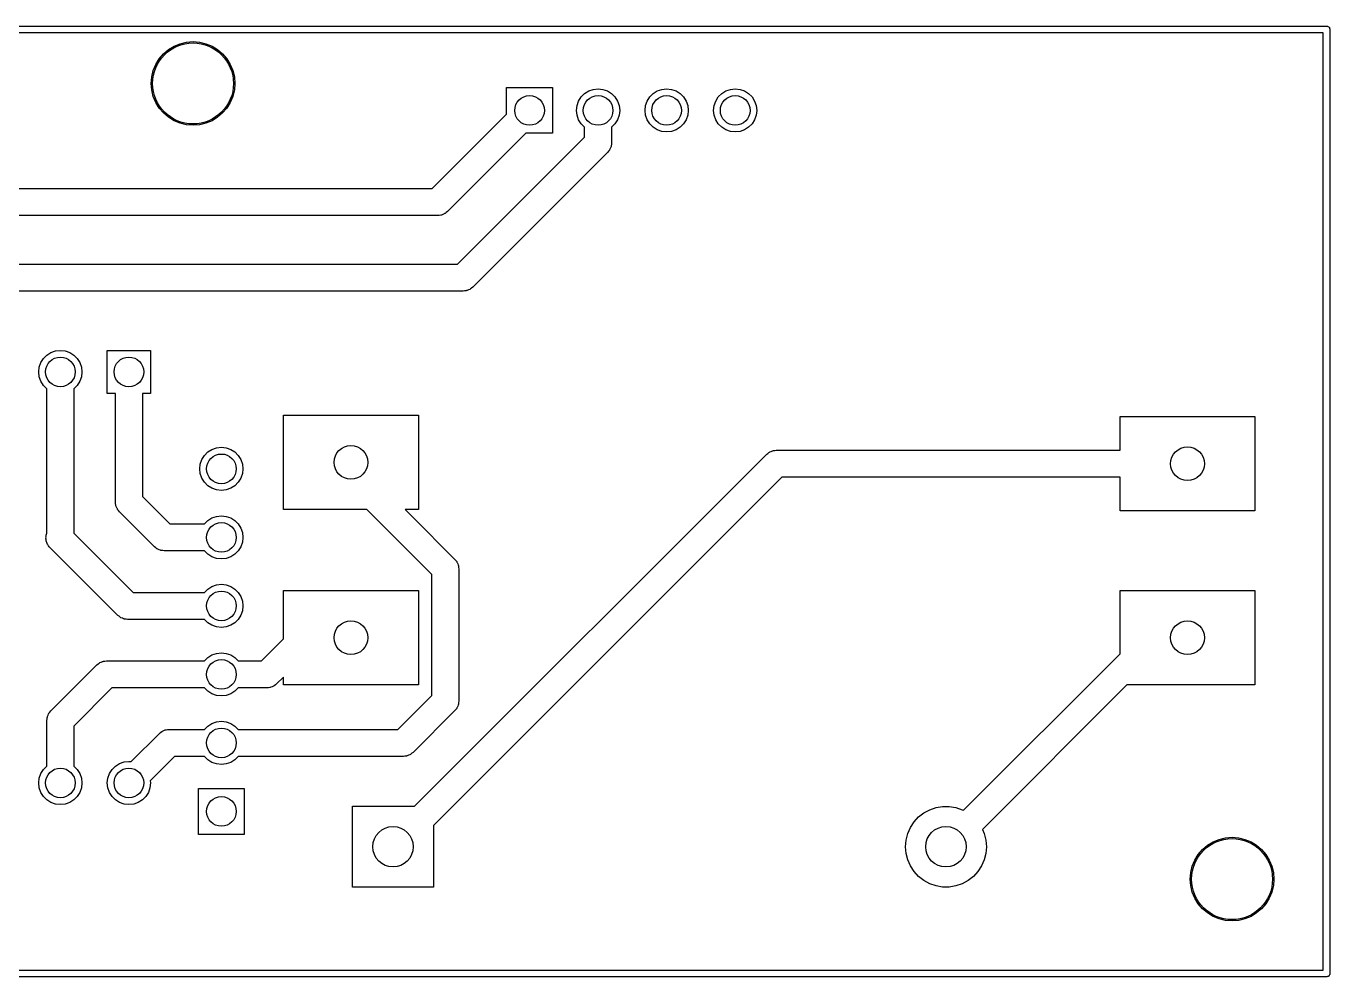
# Model space of a CAD drawing. Extents: x -0.1 to 84.1, y -0.1 to 35.1.
# Drawn here: x 35.81 to 84.13, y -0.13 to 35.13 of the extents above; entities that cross this region are included whole.
import ezdxf

# ---------------------------------------------------------------- set-up
doc = ezdxf.new("R2010")
doc.units = 0
doc.layers.add('BLACK', color=7, linetype='CONTINUOUS')

msp = doc.modelspace()

# ---------------------------------------------------------------- linework, layer by layer
at = {"layer": 'BLACK', "linetype": 'CONTINUOUS'}
for p, q in [((0, 35.127), (84, 35.127)), ((83.873, 34.873), (0.127, 34.873)), ((83.873, 0.127), (83.873, 34.873)), ((84, 35.127), (84.0358, 35.1219)), ((84.0358, 35.1219), (84.0436, 35.1168)), ((84.0436, 35.1168), (84.0528, 35.1155)), ((84.0528, 35.1155), (84.0732, 35.0978)), ((84.0732, 35.0978), (84.096, 35.0832)), ((84.096, 35.0832), (84.0998, 35.0747)), ((84.0998, 35.0747), (84.1068, 35.0687)), ((84.1068, 35.0687), (84.1145, 35.0427)), ((84.1145, 35.0427), (84.1257, 35.0181)), ((84.1257, 35.0181), (84.1244, 35.0089)), ((84.1244, 35.0089), (84.127, 35)), ((84.127, 35), (84.127, 0)), ((41.0889, 34.254), (41.2963, 34.3811)), ((41.2963, 34.3811), (41.521, 34.4741)), ((41.521, 34.4741), (41.7575, 34.5309)), ((41.7575, 34.5309), (42, 34.55)), ((42, 34.55), (42.2425, 34.5309)), ((42.2425, 34.5309), (42.479, 34.4741)), ((42.479, 34.4741), (42.7037, 34.3811)), ((42.7037, 34.3811), (42.9111, 34.254)), ((40.6189, 33.7037), (40.746, 33.9111)), ((40.746, 33.9111), (40.904, 34.096)), ((40.904, 34.096), (41.0889, 34.254)), ((42.9111, 34.254), (43.096, 34.096)), ((43.096, 34.096), (43.254, 33.9111)), ((43.254, 33.9111), (43.3811, 33.7037)), ((40.4691, 33.2425), (40.5259, 33.479)), ((40.5259, 33.479), (40.6189, 33.7037)), ((43.3811, 33.7037), (43.4741, 33.479)), ((43.4741, 33.479), (43.5309, 33.2425)), ((40.45, 33), (40.4691, 33.2425)), ((40.4691, 32.7575), (40.45, 33)), ((43.5309, 33.2425), (43.55, 33)), ((43.55, 33), (43.5309, 32.7575)), ((40.5259, 32.521), (40.4691, 32.7575)), ((40.6189, 32.2963), (40.5259, 32.521)), ((43.4741, 32.521), (43.3811, 32.2963)), ((43.5309, 32.7575), (43.4741, 32.521)), ((53.62, 31.8571), (53.62, 32.85)), ((53.62, 32.85), (55.32, 32.85)), ((55.32, 32.85), (55.32, 31.15)), ((56.2892, 32.3471), (56.3845, 32.4988)), ((56.3845, 32.4988), (56.5112, 32.6255)), ((56.5112, 32.6255), (56.6629, 32.7208)), ((56.6629, 32.7208), (56.832, 32.7799)), ((56.832, 32.7799), (57.01, 32.8)), ((57.01, 32.8), (57.188, 32.7799)), ((57.188, 32.7799), (57.3571, 32.7208)), ((57.3571, 32.7208), (57.5088, 32.6255)), ((57.5088, 32.6255), (57.6355, 32.4988)), ((57.6355, 32.4988), (57.7308, 32.3471)), ((58.8292, 32.3471), (58.9245, 32.4988)), ((58.9245, 32.4988), (59.0512, 32.6255)), ((59.0512, 32.6255), (59.2029, 32.7208)), ((59.2029, 32.7208), (59.372, 32.7799)), ((59.372, 32.7799), (59.55, 32.8)), ((59.55, 32.8), (59.728, 32.7799)), ((59.728, 32.7799), (59.8971, 32.7208)), ((59.8971, 32.7208), (60.0488, 32.6255)), ((60.0488, 32.6255), (60.1755, 32.4988)), ((60.1755, 32.4988), (60.2708, 32.3471)), ((61.3692, 32.3471), (61.4645, 32.4988)), ((61.4645, 32.4988), (61.5912, 32.6255)), ((61.5912, 32.6255), (61.7429, 32.7208)), ((61.7429, 32.7208), (61.912, 32.7799)), ((61.912, 32.7799), (62.09, 32.8)), ((62.09, 32.8), (62.268, 32.7799)), ((62.268, 32.7799), (62.4371, 32.7208)), ((62.4371, 32.7208), (62.5888, 32.6255)), ((62.5888, 32.6255), (62.7155, 32.4988)), ((62.7155, 32.4988), (62.8108, 32.3471)), ((40.746, 32.0889), (40.6189, 32.2963)), ((40.904, 31.904), (40.746, 32.0889)), ((41.0889, 31.746), (40.904, 31.904)), ((43.096, 31.904), (42.9111, 31.746)), ((43.254, 32.0889), (43.096, 31.904)), ((43.3811, 32.2963), (43.254, 32.0889)), ((56.21, 32), (56.2301, 32.178)), ((56.2301, 31.822), (56.21, 32)), ((56.2301, 32.178), (56.2892, 32.3471)), ((57.7308, 32.3471), (57.7899, 32.178)), ((57.7899, 32.178), (57.81, 32)), ((57.81, 32), (57.7899, 31.822)), ((58.75, 32), (58.7701, 32.178)), ((58.7701, 31.822), (58.75, 32)), ((58.7701, 32.178), (58.8292, 32.3471)), ((60.2708, 32.3471), (60.3299, 32.178)), ((60.3299, 32.178), (60.35, 32)), ((60.35, 32), (60.3299, 31.822)), ((61.29, 32), (61.3101, 32.178)), ((61.3101, 31.822), (61.29, 32)), ((61.3101, 32.178), (61.3692, 32.3471)), ((62.8108, 32.3471), (62.8699, 32.178)), ((62.8699, 32.178), (62.89, 32)), ((62.89, 32), (62.8699, 31.822)), ((41.2963, 31.6189), (41.0889, 31.746)), ((41.521, 31.5259), (41.2963, 31.6189)), ((41.7575, 31.4691), (41.521, 31.5259)), ((42, 31.45), (41.7575, 31.4691)), ((42.2425, 31.4691), (42, 31.45)), ((42.479, 31.5259), (42.2425, 31.4691)), ((42.7037, 31.6189), (42.479, 31.5259)), ((42.9111, 31.746), (42.7037, 31.6189)), ((50.8629, 29.1), (53.62, 31.8571)), ((56.2892, 31.6529), (56.2301, 31.822)), ((56.3845, 31.5012), (56.2892, 31.6529)), ((56.51, 31.3757), (56.3845, 31.5012)), ((57.6355, 31.5012), (57.51, 31.3757)), ((57.7308, 31.6529), (57.6355, 31.5012)), ((57.7899, 31.822), (57.7308, 31.6529)), ((58.8292, 31.6529), (58.7701, 31.822)), ((58.9245, 31.5012), (58.8292, 31.6529)), ((59.0512, 31.3745), (58.9245, 31.5012)), ((60.1755, 31.5012), (60.0488, 31.3745)), ((60.2708, 31.6529), (60.1755, 31.5012)), ((60.3299, 31.822), (60.2708, 31.6529)), ((61.3692, 31.6529), (61.3101, 31.822)), ((61.4645, 31.5012), (61.3692, 31.6529)), ((61.5912, 31.3745), (61.4645, 31.5012)), ((62.7155, 31.5012), (62.5888, 31.3745)), ((62.8108, 31.6529), (62.7155, 31.5012)), ((62.8699, 31.822), (62.8108, 31.6529)), ((54.3271, 31.15), (51.4236, 28.2464)), ((51.805, 26.3), (56.51, 31.005)), ((55.32, 31.15), (54.3271, 31.15)), ((56.51, 31.005), (56.51, 31.3757)), ((57.51, 31.3757), (57.51, 30.7979)), ((59.2029, 31.2792), (59.0512, 31.3745)), ((59.372, 31.2201), (59.2029, 31.2792)), ((59.55, 31.2), (59.372, 31.2201)), ((59.728, 31.2201), (59.55, 31.2)), ((59.8971, 31.2792), (59.728, 31.2201)), ((60.0488, 31.3745), (59.8971, 31.2792)), ((61.7429, 31.2792), (61.5912, 31.3745)), ((61.912, 31.2201), (61.7429, 31.2792)), ((62.09, 31.2), (61.912, 31.2201)), ((62.268, 31.2201), (62.09, 31.2)), ((62.4371, 31.2792), (62.268, 31.2201)), ((62.5888, 31.3745), (62.4371, 31.2792)), ((57.3636, 30.4444), (52.3656, 25.4464)), ((57.3956, 30.4872), (57.3636, 30.4444)), ((57.4306, 30.5276), (57.3956, 30.4872)), ((57.4381, 30.5439), (57.4306, 30.5276)), ((57.4488, 30.5583), (57.4381, 30.5439)), ((57.4675, 30.6084), (57.4488, 30.5583)), ((57.4897, 30.6571), (57.4675, 30.6084)), ((57.4923, 30.6748), (57.4897, 30.6571)), ((57.4986, 30.6916), (57.4923, 30.6748)), ((57.5024, 30.745), (57.4986, 30.6916)), ((57.51, 30.7979), (57.5024, 30.745)), ((29.1343, 29.1), (50.8629, 29.1)), ((51.07, 28.1), (29.1343, 28.1)), ((51.1229, 28.1076), (51.07, 28.1)), ((51.1763, 28.1114), (51.1229, 28.1076)), ((51.1931, 28.1177), (51.1763, 28.1114)), ((51.2109, 28.1203), (51.1931, 28.1177)), ((51.2595, 28.1425), (51.2109, 28.1203)), ((51.3096, 28.1612), (51.2595, 28.1425)), ((51.324, 28.1719), (51.3096, 28.1612)), ((51.3403, 28.1794), (51.324, 28.1719)), ((51.3807, 28.2144), (51.3403, 28.1794)), ((51.4236, 28.2464), (51.3807, 28.2144)), ((32.134, 26.3), (51.805, 26.3)), ((52.0121, 25.3), (32.5037, 25.3)), ((52.065, 25.3076), (52.0121, 25.3)), ((52.1184, 25.3114), (52.065, 25.3076)), ((52.1352, 25.3177), (52.1184, 25.3114)), ((52.1529, 25.3203), (52.1352, 25.3177)), ((52.2016, 25.3425), (52.1529, 25.3203)), ((52.2517, 25.3612), (52.2016, 25.3425)), ((52.2661, 25.3719), (52.2517, 25.3612)), ((52.2824, 25.3794), (52.2661, 25.3719)), ((52.3228, 25.4144), (52.2824, 25.3794)), ((52.3656, 25.4464), (52.3228, 25.4144)), ((36.3629, 22.6512), (36.4582, 22.8029)), ((36.4582, 22.8029), (36.5849, 22.9296)), ((36.5849, 22.9296), (36.7366, 23.0249)), ((36.7366, 23.0249), (36.9056, 23.084)), ((36.9056, 23.084), (37.0837, 23.1041)), ((37.0837, 23.1041), (37.2617, 23.084)), ((37.2617, 23.084), (37.4308, 23.0249)), ((37.4308, 23.0249), (37.5825, 22.9296)), ((37.5825, 22.9296), (37.7091, 22.8029)), ((37.7091, 22.8029), (37.8044, 22.6512)), ((38.8237, 21.5041), (38.8237, 23.1041)), ((38.8237, 23.1041), (40.4237, 23.1041)), ((40.4237, 23.1041), (40.4237, 21.5041)), ((36.2837, 22.3041), (36.3037, 22.4821)), ((36.3037, 22.1261), (36.2837, 22.3041)), ((36.3037, 22.4821), (36.3629, 22.6512)), ((37.8044, 22.6512), (37.8636, 22.4821)), ((37.8636, 22.4821), (37.8837, 22.3041)), ((37.8837, 22.3041), (37.8636, 22.1261)), ((36.3629, 21.957), (36.3037, 22.1261)), ((36.4582, 21.8053), (36.3629, 21.957)), ((36.5837, 21.6798), (36.4582, 21.8053)), ((37.7091, 21.8053), (37.5837, 21.6798)), ((37.8044, 21.957), (37.7091, 21.8053)), ((37.8636, 22.1261), (37.8044, 21.957)), ((36.5837, 16.3286), (36.5837, 21.6798)), ((37.5837, 21.6798), (37.5837, 16.3234)), ((39.1237, 21.5041), (38.8237, 21.5041)), ((39.1237, 17.4763), (39.1237, 21.5041)), ((40.4237, 21.5041), (40.1237, 21.5041)), ((40.1237, 21.5041), (40.1237, 17.6834)), ((45.35, 17.2), (45.35, 20.7)), ((45.35, 20.7), (50.35, 20.7)), ((50.35, 20.7), (50.35, 17.2)), ((76.35, 19.4), (76.35, 20.65)), ((76.35, 20.65), (81.35, 20.65)), ((81.35, 20.65), (81.35, 17.15)), ((42.4245, 19.2088), (42.5512, 19.3355)), ((42.5512, 19.3355), (42.7029, 19.4308)), ((42.7029, 19.4308), (42.872, 19.4899)), ((42.872, 19.4899), (43.05, 19.51)), ((43.05, 19.51), (43.228, 19.4899)), ((43.228, 19.4899), (43.3971, 19.4308)), ((43.3971, 19.4308), (43.5488, 19.3355)), ((43.5488, 19.3355), (43.6755, 19.2088)), ((63.3397, 19.3206), (63.356, 19.3281)), ((63.356, 19.3281), (63.3704, 19.3388)), ((63.3704, 19.3388), (63.4205, 19.3575)), ((63.4205, 19.3575), (63.4691, 19.3797)), ((63.4691, 19.3797), (63.4869, 19.3823)), ((63.4869, 19.3823), (63.5037, 19.3886)), ((63.5037, 19.3886), (63.5571, 19.3924)), ((63.5571, 19.3924), (63.61, 19.4)), ((63.61, 19.4), (76.35, 19.4)), ((42.25, 18.71), (42.2701, 18.888)), ((42.2701, 18.888), (42.3292, 19.0571)), ((42.3292, 19.0571), (42.4245, 19.2088)), ((43.6755, 19.2088), (43.7708, 19.0571)), ((43.7708, 19.0571), (43.8299, 18.888)), ((43.8299, 18.888), (43.85, 18.71)), ((50.2029, 6.2), (63.2564, 19.2536)), ((63.2564, 19.2536), (63.2993, 19.2856)), ((63.2993, 19.2856), (63.3397, 19.3206)), ((42.2701, 18.532), (42.25, 18.71)), ((42.3292, 18.3629), (42.2701, 18.532)), ((42.4245, 18.2112), (42.3292, 18.3629)), ((43.7708, 18.3629), (43.6755, 18.2112)), ((43.8299, 18.532), (43.7708, 18.3629)), ((43.85, 18.71), (43.8299, 18.532)), ((63.8171, 18.4), (50.91, 5.49289)), ((76.35, 18.4), (63.8171, 18.4)), ((76.35, 17.15), (76.35, 18.4)), ((42.5512, 18.0845), (42.4245, 18.2112)), ((42.7029, 17.9892), (42.5512, 18.0845)), ((42.872, 17.9301), (42.7029, 17.9892)), ((43.05, 17.91), (42.872, 17.9301)), ((43.228, 17.9301), (43.05, 17.91)), ((43.3971, 17.9892), (43.228, 17.9301)), ((43.5488, 18.0845), (43.3971, 17.9892)), ((43.6755, 18.2112), (43.5488, 18.0845)), ((39.1313, 17.4234), (39.1237, 17.4763)), ((39.1351, 17.3701), (39.1313, 17.4234)), ((40.1237, 17.6834), (41.1371, 16.67)), ((39.1414, 17.3532), (39.1351, 17.3701)), ((39.1439, 17.3355), (39.1414, 17.3532)), ((39.1661, 17.2868), (39.1439, 17.3355)), ((39.1848, 17.2367), (39.1661, 17.2868)), ((39.1956, 17.2223), (39.1848, 17.2367)), ((39.203, 17.206), (39.1956, 17.2223)), ((39.2381, 17.1656), (39.203, 17.206)), ((39.2701, 17.1228), (39.2381, 17.1656)), ((40.5764, 15.8164), (39.2701, 17.1228)), ((42.7029, 16.8908), (42.872, 16.9499)), ((42.872, 16.9499), (43.05, 16.97)), ((43.05, 16.97), (43.228, 16.9499)), ((43.228, 16.9499), (43.3971, 16.8908)), ((48.4429, 17.2), (45.35, 17.2)), ((49.3964, 16.2464), (48.4429, 17.2)), ((50.35, 17.2), (49.8571, 17.2)), ((49.8571, 17.2), (50.1036, 16.9536)), ((50.1036, 16.9536), (50.1036, 16.9535)), ((50.1036, 16.9535), (51.7036, 15.3536)), ((81.35, 17.15), (76.35, 17.15)), ((41.1371, 16.67), (42.4257, 16.67)), ((42.4257, 16.67), (42.5512, 16.7955)), ((42.5512, 16.7955), (42.7029, 16.8908)), ((43.3971, 16.8908), (43.5488, 16.7955)), ((43.5488, 16.7955), (43.6755, 16.6688)), ((43.6755, 16.6688), (43.7708, 16.5171)), ((43.7708, 16.5171), (43.8299, 16.348)), ((36.5513, 16.1857), (36.5589, 16.2206)), ((36.5538, 16.15), (36.5513, 16.1857)), ((36.5513, 16.1143), (36.5538, 16.15)), ((36.5589, 16.0794), (36.5513, 16.1143)), ((36.5589, 16.2206), (36.5614, 16.2563)), ((36.5614, 16.0437), (36.5589, 16.0794)), ((36.5614, 16.2563), (36.5739, 16.2898)), ((36.5739, 16.0102), (36.5614, 16.0437)), ((36.5739, 16.2898), (36.5815, 16.3247)), ((36.5815, 15.9753), (36.5739, 16.0102)), ((36.5815, 16.3247), (36.5837, 16.3286)), ((36.5987, 15.9439), (36.5815, 15.9753)), ((36.6112, 15.9104), (36.5987, 15.9439)), ((37.5837, 16.3234), (39.7771, 14.13)), ((43.8299, 15.992), (43.7708, 15.8229)), ((43.8299, 16.348), (43.85, 16.17)), ((43.85, 16.17), (43.8299, 15.992)), ((50.85, 14.7929), (49.3964, 16.2464)), ((49.3964, 16.2464), (49.3964, 16.2464)), ((36.6326, 15.8818), (36.6112, 15.9104)), ((36.6497, 15.8504), (36.6326, 15.8818)), ((36.675, 15.8251), (36.6497, 15.8504)), ((36.6964, 15.7964), (36.675, 15.8251)), ((39.2164, 13.2764), (36.6964, 15.7964)), ((40.6193, 15.7844), (40.5764, 15.8164)), ((40.6597, 15.7494), (40.6193, 15.7844)), ((40.676, 15.7419), (40.6597, 15.7494)), ((40.6904, 15.7312), (40.676, 15.7419)), ((40.7405, 15.7125), (40.6904, 15.7312)), ((40.7891, 15.6903), (40.7405, 15.7125)), ((40.8069, 15.6877), (40.7891, 15.6903)), ((40.8237, 15.6814), (40.8069, 15.6877)), ((40.8771, 15.6776), (40.8237, 15.6814)), ((40.93, 15.67), (40.8771, 15.6776)), ((42.4257, 15.67), (40.93, 15.67)), ((42.5512, 15.5445), (42.4257, 15.67)), ((42.7029, 15.4492), (42.5512, 15.5445)), ((43.5488, 15.5445), (43.3971, 15.4492)), ((43.6755, 15.6712), (43.5488, 15.5445)), ((43.7708, 15.8229), (43.6755, 15.6712)), ((42.872, 15.3901), (42.7029, 15.4492)), ((43.05, 15.37), (42.872, 15.3901)), ((43.228, 15.3901), (43.05, 15.37)), ((43.3971, 15.4492), (43.228, 15.3901)), ((51.7036, 15.3536), (51.7356, 15.3107)), ((51.7356, 15.3107), (51.7706, 15.2703)), ((51.7706, 15.2703), (51.7781, 15.254)), ((51.7781, 15.254), (51.7888, 15.2396)), ((51.7888, 15.2396), (51.8075, 15.1895)), ((51.8075, 15.1895), (51.8297, 15.1409)), ((51.8297, 15.1409), (51.8323, 15.1231)), ((51.8323, 15.1231), (51.8386, 15.1063)), ((51.8386, 15.1063), (51.8424, 15.0529)), ((51.8424, 15.0529), (51.85, 15)), ((51.85, 15), (51.85, 10.1)), ((50.85, 10.3071), (50.85, 14.7929)), ((39.7771, 14.13), (42.4257, 14.13)), ((42.4257, 14.13), (42.5512, 14.2555)), ((42.5512, 14.2555), (42.7029, 14.3508)), ((42.7029, 14.3508), (42.872, 14.4099)), ((42.872, 14.4099), (43.05, 14.43)), ((43.05, 14.43), (43.228, 14.4099)), ((43.228, 14.4099), (43.3971, 14.3508)), ((43.3971, 14.3508), (43.5488, 14.2555)), ((43.5488, 14.2555), (43.6755, 14.1288)), ((43.6755, 14.1288), (43.7708, 13.9771)), ((45.35, 12.4071), (45.35, 14.2)), ((45.35, 14.2), (50.35, 14.2)), ((50.35, 14.2), (50.35, 10.7)), ((76.35, 11.8571), (76.35, 14.2)), ((76.35, 14.2), (81.35, 14.2)), ((81.35, 14.2), (81.35, 10.7)), ((43.7708, 13.9771), (43.8299, 13.808)), ((43.8299, 13.808), (43.85, 13.63)), ((43.85, 13.63), (43.8299, 13.452)), ((39.2593, 13.2444), (39.2164, 13.2764)), ((39.2997, 13.2094), (39.2593, 13.2444)), ((39.316, 13.2019), (39.2997, 13.2094)), ((39.3304, 13.1912), (39.316, 13.2019)), ((39.3805, 13.1725), (39.3304, 13.1912)), ((39.4291, 13.1503), (39.3805, 13.1725)), ((39.4469, 13.1477), (39.4291, 13.1503)), ((39.4637, 13.1414), (39.4469, 13.1477)), ((39.5171, 13.1376), (39.4637, 13.1414)), ((39.57, 13.13), (39.5171, 13.1376)), ((42.4257, 13.13), (39.57, 13.13)), ((42.5512, 13.0045), (42.4257, 13.13)), ((43.6755, 13.1312), (43.5488, 13.0045)), ((43.7708, 13.2829), (43.6755, 13.1312)), ((43.8299, 13.452), (43.7708, 13.2829)), ((42.7029, 12.9092), (42.5512, 13.0045)), ((42.872, 12.8501), (42.7029, 12.9092)), ((43.05, 12.83), (42.872, 12.8501)), ((43.228, 12.8501), (43.05, 12.83)), ((43.3971, 12.9092), (43.228, 12.8501)), ((43.5488, 13.0045), (43.3971, 12.9092)), ((44.5329, 11.59), (45.35, 12.4071)), ((42.4257, 11.59), (42.5512, 11.7155)), ((42.5512, 11.7155), (42.7029, 11.8108)), ((42.7029, 11.8108), (42.872, 11.8699)), ((42.872, 11.8699), (43.05, 11.89)), ((43.05, 11.89), (43.228, 11.8699)), ((43.228, 11.8699), (43.3971, 11.8108)), ((43.3971, 11.8108), (43.5488, 11.7155)), ((43.5488, 11.7155), (43.6743, 11.59)), ((70.5441, 6.05118), (76.35, 11.8571)), ((36.7301, 9.73721), (38.4364, 11.4436)), ((38.4364, 11.4436), (38.4793, 11.4756)), ((38.4793, 11.4756), (38.5197, 11.5106)), ((38.5197, 11.5106), (38.536, 11.5181)), ((38.536, 11.5181), (38.5504, 11.5288)), ((38.5504, 11.5288), (38.6005, 11.5475)), ((38.6005, 11.5475), (38.6491, 11.5697)), ((38.6491, 11.5697), (38.6669, 11.5723)), ((38.6669, 11.5723), (38.6837, 11.5786)), ((38.6837, 11.5786), (38.7371, 11.5824)), ((38.7371, 11.5824), (38.79, 11.59)), ((38.79, 11.59), (42.4257, 11.59)), ((43.6743, 11.59), (44.5329, 11.59)), ((44.9295, 10.6325), (44.8809, 10.6103)), ((44.9796, 10.6512), (44.9295, 10.6325)), ((44.994, 10.6619), (44.9796, 10.6512)), ((45.0103, 10.6694), (44.994, 10.6619)), ((45.0507, 10.7044), (45.0103, 10.6694)), ((45.0936, 10.7364), (45.0507, 10.7044)), ((45.35, 10.9929), (45.0936, 10.7364)), ((45.35, 10.7), (45.35, 10.9929)), ((50.35, 10.7), (45.35, 10.7)), ((76.6071, 10.7), (71.2503, 5.34315)), ((81.35, 10.7), (76.6071, 10.7)), ((38.9971, 10.59), (37.5837, 9.17655)), ((42.4257, 10.59), (38.9971, 10.59)), ((42.5512, 10.4645), (42.4257, 10.59)), ((42.7029, 10.3692), (42.5512, 10.4645)), ((42.872, 10.3101), (42.7029, 10.3692)), ((43.05, 10.29), (42.872, 10.3101)), ((43.228, 10.3101), (43.05, 10.29)), ((43.3971, 10.3692), (43.228, 10.3101)), ((43.5488, 10.4645), (43.3971, 10.3692)), ((43.6743, 10.59), (43.5488, 10.4645)), ((44.74, 10.59), (43.6743, 10.59)), ((44.7929, 10.5976), (44.74, 10.59)), ((44.8463, 10.6014), (44.7929, 10.5976)), ((44.8631, 10.6077), (44.8463, 10.6014)), ((44.8809, 10.6103), (44.8631, 10.6077)), ((49.5929, 9.05), (50.85, 10.3071)), ((36.663, 9.65398), (36.6981, 9.6944)), ((36.6981, 9.6944), (36.7301, 9.73721)), ((51.7036, 9.74645), (50.1536, 8.19645)), ((51.7356, 9.78926), (51.7036, 9.74645)), ((51.7706, 9.82968), (51.7356, 9.78926)), ((51.7781, 9.84601), (51.7706, 9.82968)), ((51.7888, 9.86038), (51.7781, 9.84601)), ((51.8075, 9.91048), (51.7888, 9.86038)), ((51.8297, 9.95913), (51.8075, 9.91048)), ((51.8323, 9.9769), (51.8297, 9.95913)), ((51.8386, 9.99372), (51.8323, 9.9769)), ((51.8424, 10.0471), (51.8386, 9.99372)), ((51.85, 10.1), (51.8424, 10.0471)), ((36.5837, 9.38366), (36.5913, 9.4366)), ((36.5837, 7.68835), (36.5837, 9.38366)), ((36.5913, 9.4366), (36.5951, 9.48994)), ((36.5951, 9.48994), (36.6014, 9.50676)), ((36.6014, 9.50676), (36.6039, 9.52453)), ((36.6039, 9.52453), (36.6261, 9.57318)), ((36.6261, 9.57318), (36.6448, 9.62328)), ((36.6448, 9.62328), (36.6556, 9.63765)), ((36.6556, 9.63765), (36.663, 9.65398)), ((42.5512, 9.17546), (42.7029, 9.27078)), ((42.7029, 9.27078), (42.872, 9.32994)), ((42.872, 9.32994), (43.05, 9.35)), ((43.05, 9.35), (43.228, 9.32994)), ((43.228, 9.32994), (43.3971, 9.27078)), ((43.3971, 9.27078), (43.5488, 9.17546)), ((37.5837, 9.17655), (37.5837, 7.68835)), ((39.7071, 7.85468), (40.756, 8.90355)), ((40.756, 8.90355), (40.7988, 8.9356)), ((40.7988, 8.9356), (40.8392, 8.97063)), ((40.8392, 8.97063), (40.8556, 8.97809)), ((40.8556, 8.97809), (40.8699, 8.98884)), ((40.8699, 8.98884), (40.9201, 9.00753)), ((40.9201, 9.00753), (40.9687, 9.02975)), ((40.9687, 9.02975), (40.9865, 9.0323)), ((40.9865, 9.0323), (41.0033, 9.03857)), ((41.0033, 9.03857), (41.0566, 9.04239)), ((41.0566, 9.04239), (41.1096, 9.05)), ((41.1096, 9.05), (42.4257, 9.05)), ((42.4257, 9.05), (42.5512, 9.17546)), ((43.5488, 9.17546), (43.6743, 9.05)), ((43.6743, 9.05), (49.5929, 9.05)), ((39.1249, 7.68955), (39.2766, 7.78486)), ((39.2766, 7.78486), (39.4456, 7.84403)), ((39.4456, 7.84403), (39.6237, 7.86409)), ((39.6237, 7.86409), (39.7071, 7.85468)), ((41.3167, 8.05), (40.4143, 7.14758)), ((42.4257, 8.05), (41.3167, 8.05)), ((42.5512, 7.92453), (42.4257, 8.05)), ((42.7029, 7.82922), (42.5512, 7.92453)), ((42.872, 7.77006), (42.7029, 7.82922)), ((43.05, 7.75), (42.872, 7.77006)), ((43.228, 7.77006), (43.05, 7.75)), ((43.3971, 7.82922), (43.228, 7.77006)), ((43.5488, 7.92453), (43.3971, 7.82922)), ((43.6743, 8.05), (43.5488, 7.92453)), ((49.8, 8.05), (43.6743, 8.05)), ((49.8529, 8.05761), (49.8, 8.05)), ((49.9063, 8.06143), (49.8529, 8.05761)), ((49.9231, 8.0677), (49.9063, 8.06143)), ((49.9409, 8.07025), (49.9231, 8.0677)), ((49.9895, 8.09247), (49.9409, 8.07025)), ((50.0396, 8.11116), (49.9895, 8.09247)), ((50.054, 8.12192), (50.0396, 8.11116)), ((50.0703, 8.12937), (50.054, 8.12192)), ((50.1107, 8.1644), (50.0703, 8.12937)), ((50.1536, 8.19645), (50.1107, 8.1644)), ((36.3037, 7.24211), (36.3629, 7.4112)), ((36.3629, 7.4112), (36.4582, 7.56288)), ((36.4582, 7.56288), (36.5837, 7.68835)), ((37.5837, 7.68835), (37.7091, 7.56288)), ((37.7091, 7.56288), (37.8044, 7.4112)), ((37.8044, 7.4112), (37.8636, 7.24211)), ((38.8437, 7.24211), (38.9029, 7.4112)), ((38.9029, 7.4112), (38.9982, 7.56288)), ((38.9982, 7.56288), (39.1249, 7.68955)), ((36.2837, 7.06409), (36.3037, 7.24211)), ((36.3037, 6.88607), (36.2837, 7.06409)), ((36.3629, 6.71698), (36.3037, 6.88607)), ((37.8636, 6.88607), (37.8044, 6.71698)), ((37.8636, 7.24211), (37.8837, 7.06409)), ((37.8837, 7.06409), (37.8636, 6.88607)), ((38.8237, 7.06409), (38.8437, 7.24211)), ((38.8437, 6.88607), (38.8237, 7.06409)), ((38.9029, 6.71698), (38.8437, 6.88607)), ((40.4036, 6.88607), (40.3444, 6.71698)), ((40.4237, 7.06409), (40.4036, 6.88607)), ((40.4143, 7.14758), (40.4237, 7.06409)), ((42.2, 5.16), (42.2, 6.86)), ((42.2, 6.86), (43.9, 6.86)), ((43.9, 6.86), (43.9, 5.16)), ((36.4582, 6.5653), (36.3629, 6.71698)), ((36.5849, 6.43863), (36.4582, 6.5653)), ((36.7366, 6.34331), (36.5849, 6.43863)), ((36.9056, 6.28415), (36.7366, 6.34331)), ((37.0837, 6.26409), (36.9056, 6.28415)), ((37.2617, 6.28415), (37.0837, 6.26409)), ((37.4308, 6.34331), (37.2617, 6.28415)), ((37.5825, 6.43863), (37.4308, 6.34331)), ((37.7091, 6.5653), (37.5825, 6.43863)), ((37.8044, 6.71698), (37.7091, 6.5653)), ((38.9982, 6.5653), (38.9029, 6.71698)), ((39.1249, 6.43863), (38.9982, 6.5653)), ((39.2766, 6.34331), (39.1249, 6.43863)), ((39.4456, 6.28415), (39.2766, 6.34331)), ((39.6237, 6.26409), (39.4456, 6.28415)), ((39.8017, 6.28415), (39.6237, 6.26409)), ((39.9708, 6.34331), (39.8017, 6.28415)), ((40.1225, 6.43863), (39.9708, 6.34331)), ((40.2491, 6.5653), (40.1225, 6.43863)), ((40.3444, 6.71698), (40.2491, 6.5653)), ((47.91, 3.2), (47.91, 6.2)), ((47.91, 6.2), (50.2029, 6.2)), ((68.7163, 5.62132), (68.8841, 5.80359)), ((68.8841, 5.80359), (69.0796, 5.95575)), ((69.0796, 5.95575), (69.2975, 6.07366)), ((69.2975, 6.07366), (69.5318, 6.1541)), ((69.5318, 6.1541), (69.7761, 6.19488)), ((69.7761, 6.19488), (70.0239, 6.19488)), ((70.0239, 6.19488), (70.2682, 6.1541)), ((70.2682, 6.1541), (70.5025, 6.07366)), ((70.5025, 6.07366), (70.5441, 6.05118)), ((50.91, 5.49289), (50.91, 3.2)), ((68.4813, 5.18705), (68.5808, 5.41392)), ((68.5808, 5.41392), (68.7163, 5.62132)), ((71.2503, 5.34315), (71.3187, 5.18705)), ((43.9, 5.16), (42.2, 5.16)), ((68.4, 4.7), (68.4205, 4.94689)), ((68.4205, 4.94689), (68.4813, 5.18705)), ((71.3187, 5.18705), (71.3795, 4.94689)), ((71.3795, 4.94689), (71.4, 4.7)), ((79.5889, 4.75398), (79.7963, 4.88106)), ((79.7963, 4.88106), (80.021, 4.97414)), ((80.021, 4.97414), (80.2575, 5.03092)), ((80.2575, 5.03092), (80.5, 5.05)), ((80.5, 5.05), (80.7425, 5.03092)), ((80.7425, 5.03092), (80.979, 4.97414)), ((80.979, 4.97414), (81.2037, 4.88106)), ((81.2037, 4.88106), (81.4111, 4.75398)), ((68.4205, 4.45311), (68.4, 4.7)), ((68.4813, 4.21295), (68.4205, 4.45311)), ((71.3795, 4.45311), (71.3187, 4.21295)), ((71.4, 4.7), (71.3795, 4.45311)), ((79.1189, 4.20369), (79.246, 4.41107)), ((79.246, 4.41107), (79.404, 4.59602)), ((79.404, 4.59602), (79.5889, 4.75398)), ((81.4111, 4.75398), (81.596, 4.59602)), ((81.596, 4.59602), (81.754, 4.41107)), ((81.754, 4.41107), (81.8811, 4.20369)), ((68.5808, 3.98608), (68.4813, 4.21295)), ((68.7163, 3.77868), (68.5808, 3.98608)), ((71.2192, 3.98608), (71.0837, 3.77868)), ((71.3187, 4.21295), (71.2192, 3.98608)), ((78.9691, 3.74247), (79.0259, 3.97898)), ((79.0259, 3.97898), (79.1189, 4.20369)), ((81.8811, 4.20369), (81.9741, 3.97898)), ((81.9741, 3.97898), (82.0309, 3.74247)), ((68.8841, 3.59641), (68.7163, 3.77868)), ((69.0796, 3.44425), (68.8841, 3.59641)), ((69.2975, 3.32634), (69.0796, 3.44425)), ((70.7204, 3.44425), (70.5025, 3.32634)), ((70.9159, 3.59641), (70.7204, 3.44425)), ((71.0837, 3.77868), (70.9159, 3.59641)), ((78.95, 3.5), (78.9691, 3.74247)), ((78.9691, 3.25753), (78.95, 3.5)), ((82.0309, 3.74247), (82.05, 3.5)), ((82.05, 3.5), (82.0309, 3.25753)), ((50.91, 3.2), (47.91, 3.2)), ((69.5318, 3.2459), (69.2975, 3.32634)), ((69.7761, 3.20512), (69.5318, 3.2459)), ((70.0239, 3.20512), (69.7761, 3.20512)), ((70.2682, 3.2459), (70.0239, 3.20512)), ((70.5025, 3.32634), (70.2682, 3.2459)), ((79.0259, 3.02102), (78.9691, 3.25753)), ((79.1189, 2.79631), (79.0259, 3.02102)), ((81.9741, 3.02102), (81.8811, 2.79631)), ((82.0309, 3.25753), (81.9741, 3.02102)), ((79.246, 2.58893), (79.1189, 2.79631)), ((79.404, 2.40398), (79.246, 2.58893)), ((81.754, 2.58893), (81.596, 2.40398)), ((81.8811, 2.79631), (81.754, 2.58893)), ((79.5889, 2.24602), (79.404, 2.40398)), ((79.7963, 2.11894), (79.5889, 2.24602)), ((80.021, 2.02586), (79.7963, 2.11894)), ((80.2575, 1.96908), (80.021, 2.02586)), ((80.5, 1.95), (80.2575, 1.96908)), ((80.7425, 1.96908), (80.5, 1.95)), ((80.979, 2.02586), (80.7425, 1.96908)), ((81.2037, 2.11894), (80.979, 2.02586)), ((81.4111, 2.24602), (81.2037, 2.11894)), ((81.596, 2.40398), (81.4111, 2.24602)), ((0.127, 0.127), (83.873, 0.127)), ((84.127, 0), (84.1219, -0.03578)), ((84, -0.127), (0, -0.127)), ((84.0089, -0.12439), (84, -0.127)), ((84.0181, -0.12571), (84.0089, -0.12439)), ((84.0427, -0.11446), (84.0181, -0.12571)), ((84.0687, -0.10684), (84.0427, -0.11446)), ((84.0747, -0.09983), (84.0687, -0.10684)), ((84.0832, -0.09598), (84.0747, -0.09983)), ((84.0978, -0.07321), (84.0832, -0.09598)), ((84.1155, -0.05276), (84.0978, -0.07321)), ((84.1168, -0.04358), (84.1155, -0.05276)), ((84.1219, -0.03578), (84.1168, -0.04358))]:
    msp.add_line(p, q, dxfattribs=at)
at = {"layer": 'BLACK'}
for centre, radius in [((42, 33), 1.5), ((54.47, 32), 0.55), ((57.01, 32), 0.55), ((59.55, 32), 0.55), ((62.09, 32), 0.55), ((37.0837, 22.3041), 0.55), ((39.6237, 22.3041), 0.55), ((47.85, 18.95), 0.625), ((78.85, 18.9), 0.625), ((43.05, 18.71), 0.55), ((43.05, 16.17), 0.55), ((43.05, 13.63), 0.55), ((47.85, 12.45), 0.625), ((78.85, 12.45), 0.625), ((43.05, 11.09), 0.55), ((43.05, 8.55), 0.55), ((37.0837, 7.06409), 0.55), ((39.6237, 7.06409), 0.55), ((43.05, 6.01), 0.55), ((49.41, 4.7), 0.75), ((69.9, 4.7), 0.75), ((80.5, 3.5), 1.5)]:
    msp.add_circle(centre, radius, dxfattribs=at)

doc.saveas('drawing.dxf')
